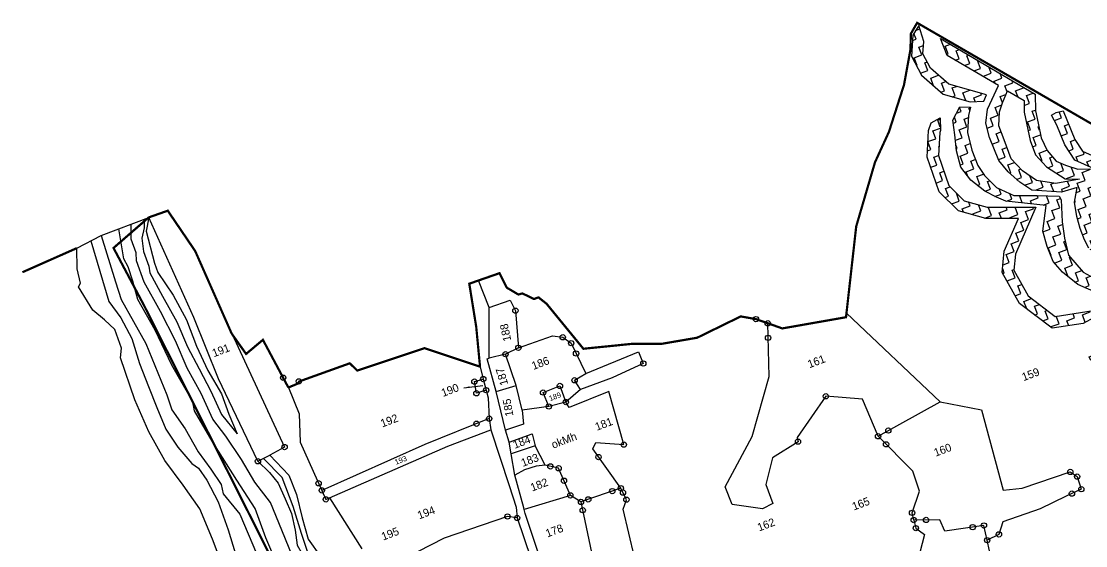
# Model space of a CAD drawing. Header units: metres. Extents: x -219 to 311408, y 87 to 1936973.
# Drawn here: x 307095 to 308345, y 1934244 to 1934860 of the extents above; entities that cross this region are included whole.
import ezdxf

# ---------------------------------------------------------------- set-up
doc = ezdxf.new("R2010")
doc.units = ezdxf.units.M
doc.header["$LTSCALE"] = 0.3
doc.header["$MEASUREMENT"] = 0
doc.linetypes.add('DASHDOT', pattern=[1, 0.5, -0.25, 0, -0.25])
doc.linetypes.add('DIVIDE', pattern=[1.25, 0.5, -0.25, 0, -0.25, 0, -0.25])
doc.layers.get('0').update_dxf_attribs({"linetype": 'CONTINUOUS'})
for name, color, linetype in [('LINE_WATER', 4, 'CONTINUOUS'), ('OFF', 1, 'CONTINUOUS'), ('POLY_HATCH', 12, 'CONTINUOUS'), ('POLY_PARCEL', 6, 'CONTINUOUS'), ('POLY_ROAD', 30, 'CONTINUOUS'), ('POLY_WATER', 4, 'CONTINUOUS'), ('SYM_ARROW', 1, 'CONTINUOUS'), ('SYM_STONE', 1, 'CONTINUOUS'), ('TEXT_MAPIN', 7, 'CONTINUOUS'), ('TEXT_PARCEL', 7, 'CONTINUOUS'), ('V_BOUND_LINE', 7, 'CONTINUOUS'), ('V_BOUND_STREAM_LINE', 7, 'DASHDOT'), ('V_DIVIDE_LINE', 7, 'DIVIDE')]:
    doc.layers.add(name, color=color, linetype=linetype)
doc.styles.add('TEXT_MAP', font='')
doc.styles.get('TEXT_MAP').set_extended_font_data('Kruti Dev 050')
doc.dimstyles.get("Standard").update_dxf_attribs({"dimtxt": 0.18, "dimasz": 0.18, "dimexe": 0.18, "dimexo": 0.0625, "dimgap": 0.09, "dimtad": 0, "dimtih": 1, "dimtoh": 1, "dimdec": 4, "dimzin": 0, "dimdsep": 46, "dimtxsty": 'Standard', "dimcen": 0.09, "dimadec": 0, "dimazin": 0, "dimtfac": 1, "dimtdec": 4, "dimtofl": 0, "dimtmove": 0, "dimatfit": 3, "dimfxl": 0, "dimtolj": 1, "dimtzin": 0, "dimarcsym": 0})
pattern_1 = [(0, (0, 0), (1.875, 1.875), [1.875, -1.875]), (90, (1.875, 0), (-1.875, 1.875), [1.875, -1.875])]

# ---------------------------------------------------------------- blocks, each defined once
blk = doc.blocks.new('STONE')
blk.add_circle((0, 0), 0.851)
blk = doc.blocks.new('TEXTARROW')
blk.add_leader([(0.04, -0.01), (8.68, -0.01)], dimstyle='Standard', override={"dimtxt": 2.5, "dimasz": 2.5, "dimexe": 1.25, "dimexo": 0.625, "dimgap": 0.625, "dimtad": 1, "dimtih": 0, "dimtoh": 0, "dimzin": 8, "dimcen": 2.5, "dimtofl": 1})
blk = doc.blocks.new('7')
at = {"layer": 'POLY_HATCH'}
h = blk.add_hatch(dxfattribs=at)
h.set_pattern_fill('ZIGZAG', color=256, scale=15, style=0)
h.set_pattern_definition(pattern_1)
h.paths.add_polyline_path([(310.82, 486.83), (313.9, 481.06), (318.96, 477.32), (321.88, 476.43), (322.95, 477.51), (315.86, 482.75), (313.27, 487.6), (312.84, 491.19), (313.99, 493.74), (314.2, 497.51), (312.2, 495.93), (310.25, 491.59)])
h = blk.add_hatch(dxfattribs=at)
h.set_pattern_fill('ZIGZAG', color=256, scale=15, style=0)
h.set_pattern_definition(pattern_1)
h.paths.add_polyline_path([(317.79, 493.05), (317.84, 488.94), (326.2, 478.54), (322.02, 474.44), (321.04, 472.49), (324.19, 472.49), (324.37, 472.87), (325.67, 474.57), (327.7, 476.68), (330.4, 473.32), (330.11, 472.49), (332.78, 472.49), (333.24, 473.82)])
h = blk.add_hatch(dxfattribs=at)
h.set_pattern_fill('ZIGZAG', color=256, scale=15, style=0)
h.set_pattern_definition(pattern_1)
h.paths.add_polyline_path([(317.55, 474.61), (318.6, 476.18), (316.38, 477.09), (313.9, 474.87), (313.33, 472.49), (316.61, 472.49)])
h.paths.add_polyline_path([(311.35, 476.33), (309.11, 476.03), (307.95, 474.63), (307.01, 472.49), (309.77, 472.49), (310.12, 473.29), (310.42, 473.65)])
h = blk.add_hatch(dxfattribs=at)
h.set_pattern_fill('ZIGZAG', color=256, scale=15, style=0)
h.set_pattern_definition(pattern_1)
h.paths.add_polyline_path([(358.83, 432.2), (361.07, 432.77), (367.11, 436.95), (371.32, 443.67), (372.29, 446.2), (373.75, 443.17), (371.66, 437.6), (369.44, 434.73), (366.44, 431.73), (361.74, 428.86), (362.52, 424.95), (362.78, 422.73), (362.91, 420.38), (362.52, 417.25), (360.56, 413.46), (357.03, 410.07), (352.6, 409.16), (347.76, 408.77), (343.2, 409.29), (339.93, 410.98), (337.06, 413.46), (334.45, 417.38), (333.53, 422.08), (330.92, 421.55), (330.53, 418.29), (332.23, 412.29), (337.06, 409.16), (341.76, 407.07), (341.93, 407.03), (358.69, 407.03), (360.56, 407.72), (363.43, 411.12), (365.13, 415.55), (365.65, 419.34), (365.65, 422.99), (371.66, 422.08), (374.27, 423.38), (377.53, 426.77), (378.97, 429.64), (380.82, 434.36), (378.05, 440.08), (376.36, 433.43), (375.57, 431.21), (372.96, 427.56), (368.66, 425.99), (366.17, 425.34), (364.22, 426.38), (367.09, 428.34), (369.7, 430.17), (372.83, 432.78), (374.53, 436.95), (376.68, 442.92), (372.76, 451.02), (371.59, 451.47), (369.05, 444.8), (365.24, 438.73), (360.01, 435.11), (354.29, 433.64), (354.68, 424.16), (352.67, 421.38), (349.35, 421.47), (346.86, 422.64), (345.88, 425), (346.56, 428.44), (347.79, 431.58), (344.41, 433.23), (342.4, 436.07), (340.82, 441.18), (341.62, 446.24), (343.75, 451.11), (340.77, 450.61), (339.18, 446.95), (338.23, 441), (340.11, 434.94), (342.72, 431.24), (344.59, 430.33), (344.13, 429.15), (343.25, 424.74), (344.91, 420.76), (348.75, 418.96), (353.94, 418.82), (357.24, 423.39), (356.98, 429.75), (358.47, 426.74), (359.09, 422.4), (357.41, 417.97), (355.01, 416.73), (352.44, 416.38), (347.48, 416.64), (344.02, 417.53), (341.1, 420.63), (340.3, 423.82), (340.74, 426.83), (337.2, 426.83), (338.53, 429.31), (343.94, 428.2), (344.13, 429.15), (344.59, 430.33), (342.72, 431.24), (339.68, 431.75), (337.28, 432.72), (335.95, 434.4), (335.51, 436.35), (335.15, 438.66), (335.15, 441.31), (335.51, 443.62), (336.22, 446.45), (337.9, 448.58), (340.77, 450.61), (341.09, 451.33), (340.84, 452.3), (339.75, 453.39), (336.25, 454.6), (334.03, 456.43), (332.33, 458), (331.29, 461), (331.03, 464.13), (331.57, 467.48), (332.01, 470.26), (332.78, 472.49), (330.11, 472.49), (329.55, 470.88), (328.51, 464.42), (328.54, 461), (329.85, 457.61), (332.85, 453.56), (335.86, 452.39), (330.5, 453.3), (326.72, 455.52), (324.5, 458.65), (323.06, 462.04), (323.06, 466.61), (323.06, 470), (324.19, 472.49), (321.04, 472.49), (320.58, 471.57), (320.19, 468.31), (320.32, 462.69), (321.36, 459.56), (323.06, 456.43), (324.89, 453.82), (331.03, 451.08), (334.68, 450.82), (332.98, 447.95), (332.33, 444.69), (332.07, 441.95), (332.07, 439.21), (332.33, 437.12), (333.51, 433.86), (334.68, 431.38), (336.77, 430.59), (333.9, 428.34), (331.68, 429.64), (329.2, 432.52), (327.5, 437.21), (328.02, 441.13), (328.81, 444.78), (330.37, 449.48), (330.24, 450.39), (325.54, 452.35), (320.71, 454.18), (317.71, 457.18), (316.14, 460.7), (315.49, 463.31), (315.47, 467.04), (315.99, 471.09), (316.61, 472.49), (313.33, 472.49), (313.12, 471.61), (312.2, 468.09), (311.81, 464.3), (312.85, 460.78), (314.94, 457.39), (316.9, 455.17), (318.6, 453.6), (326.72, 449.51), (323.98, 444.29), (323.72, 440.77), (323.72, 437.12), (324.89, 434.11), (327.11, 430.33), (330.9, 426.68), (331.16, 424.85), (328.24, 423.6), (319.84, 425.39), (315.76, 431.85), (314.78, 438.41), (316.39, 441.69), (324.39, 449.94), (314.2, 453.77), (309.88, 456.98), (307.85, 461.39), (308.04, 468.53), (309.77, 472.49), (307.01, 472.49), (305.52, 469.09), (305.31, 460.87), (307.86, 455.33), (312.98, 451.53), (319.89, 448.93), (314.29, 443.16), (312.17, 438.82), (313.33, 430.95), (318.27, 423.14), (325.13, 421.68), (330.74, 422.49), (333.13, 422.84), (335.88, 423.55), (337.3, 424.26), (337.57, 422.67), (338.19, 420.54), (339.43, 418.15), (341.91, 415.76), (344.83, 414.34), (350.77, 413.19), (355.83, 413.89), (359.37, 416.2), (360.88, 420.54), (361.15, 423.73), (360.97, 426.3), (360.44, 429.4)])
h.paths.add_polyline_path([(338.69, 458.02), (337.97, 461.08), (337.85, 468.02), (336.21, 468.23), (335.05, 468.04), (335.37, 465.53), (335.45, 460.76), (336.4, 456.74), (339.75, 453.39), (340.84, 452.3), (341.09, 451.33), (340.77, 450.61), (343.75, 451.11), (343.12, 453.6), (341.53, 455.18)], flags=17)
h.paths.add_polyline_path([(326.11, 415.42), (327.2, 419.61), (323.54, 415.61), (324.23, 409.35), (325.1, 407.03), (327.8, 407.03), (326.71, 409.94)], flags=17)
h.paths.add_polyline_path([(328.78, 404.4), (327.8, 407.03), (325.1, 407.03), (326.66, 402.86), (332.25, 398.41), (340.43, 395.68), (349.2, 394.4), (356.83, 396.16), (363.33, 397.63), (368.93, 402.32), (370.94, 407.03), (368.19, 407.03), (366.84, 403.87), (362.17, 399.96), (356.27, 398.63), (349.09, 396.97), (341.01, 398.15), (333.48, 400.66)])
at = {"layer": 'LINE_WATER'}
for points in [[(122.84, 517.86), (121.81, 503.66), (123.04, 499.27), (123.66, 494.05), (123.33, 488.18), (123.36, 482.6), (123.45, 477.55), (123.66, 472.26), (124.74, 467.5), (126.4, 462.97), (127.43, 461.42), (128.21, 458.3), (128.89, 452.84), (128.74, 446.09), (128.3, 438.94)], [(125.43, 518.16), (124.76, 507.26), (124.58, 503.11), (126.25, 491.86), (126.57, 479.45), (126.48, 475.86), (127.74, 470.81), (128.65, 464.94), (129.96, 460.23), (130.93, 456.23), (130.6, 454.1), (132.45, 448.52), (132.86, 438.88)], [(136.39, 434.77), (136.07, 441.4), (136.16, 448.49), (134.55, 455.88), (132.42, 466.08), (131.16, 473.81), (131.48, 475.89), (129.99, 485.26), (129.26, 494), (128.06, 501.79), (128.44, 506.09), (128.65, 509.45), (128.33, 511.46), (129.64, 518.16)], [(140.17, 435.61), (139.96, 443.58), (139.82, 448.52), (138.15, 454.04), (137.13, 459.85), (135.7, 466.01), (134.38, 470.65), (133.94, 476.93), (132.98, 483.39), (132.72, 490.13), (131.87, 497.46), (130.79, 504.91), (130.82, 510.08), (131.43, 511.75), (131.46, 515.05), (132.6, 518.16)], [(135.76, 518.16), (135.05, 516.36), (133.77, 514.43), (133.04, 511.48), (133.01, 507.95), (132.69, 506.46), (133.53, 500.53), (134.5, 494.02), (134.76, 487.86), (135.49, 482.34), (136.16, 476.7), (136.54, 470.89), (138.3, 465.59)], [(136.86, 518.22), (135.25, 515.54), (134.46, 508.14), (134.44, 505.9), (135.81, 499.92), (136.66, 493.63), (136.68, 487.3), (137.14, 481.27), (138.21, 475.29), (138.1, 470.39), (138.3, 465.59)], [(140.49, 458.19), (142.01, 454.91), (143, 451.99), (143.27, 448.11), (143.41, 444.51), (142.86, 440.69), (142.07, 437.39), (142.8, 432.98)], [(152.2, 379.82), (151.79, 387.48), (151.68, 392.83), (150.68, 397.64), (149.19, 402.45), (148.19, 407.18), (148.02, 412.82), (149.24, 418.08), (148.96, 422.39), (147.55, 426.33), (144.77, 430.8), (143.74, 434.29), (143.91, 439.55), (144.34, 445.86), (144.32, 452.86), (141.86, 458.33)]]:
    blk.add_lwpolyline(points, dxfattribs=at)
at = {"layer": 'OFF'}
blk.add_lwpolyline([(200.61, 434.56), (200.06, 439.44)], dxfattribs=at)
at = {"layer": 'POLY_HATCH'}
for points in [[(314.2, 497.51), (312.2, 495.93), (310.25, 491.59), (310.82, 486.83), (313.9, 481.06), (318.96, 477.32), (321.88, 476.43), (322.95, 477.51), (315.86, 482.75), (313.27, 487.6), (312.84, 491.19), (313.99, 493.74)], [(327.7, 476.68), (330.4, 473.32), (329.55, 470.88), (328.51, 464.42), (328.54, 461), (329.85, 457.61), (332.85, 453.56), (335.86, 452.39), (330.5, 453.3), (326.72, 455.52), (324.5, 458.65), (323.06, 462.04), (323.06, 466.61), (323.06, 470), (324.37, 472.87), (325.67, 474.57)]]:
    blk.add_lwpolyline(points, close=True, dxfattribs=at)
for points in [[(339.75, 453.39), (336.4, 456.74), (335.45, 460.76), (335.37, 465.53), (335.05, 468.04), (336.21, 468.23), (337.85, 468.02), (337.97, 461.08), (338.69, 458.02), (341.53, 455.18)], [(330.74, 422.49), (325.13, 421.68), (318.27, 423.14), (313.33, 430.95), (312.17, 438.82), (314.29, 443.16), (319.89, 448.93), (312.98, 451.53), (307.86, 455.33), (305.31, 460.87), (305.52, 469.09), (307.95, 474.63), (309.11, 476.03), (311.35, 476.33), (310.42, 473.65), (310.12, 473.29), (308.04, 468.53), (307.85, 461.39), (309.88, 456.98), (314.2, 453.77), (324.39, 449.94), (316.39, 441.69), (314.78, 438.41), (315.76, 431.85), (319.84, 425.39), (328.24, 423.6)], [(330.9, 426.68), (327.11, 430.33), (324.89, 434.11), (323.72, 437.12), (323.72, 440.77), (323.98, 444.29), (326.72, 449.51), (318.6, 453.6), (316.9, 455.17), (314.94, 457.39), (312.85, 460.78), (311.81, 464.3), (312.2, 468.09), (313.12, 471.61), (313.9, 474.87), (316.38, 477.09), (318.6, 476.18), (317.55, 474.61), (315.99, 471.09), (315.47, 467.04), (315.49, 463.31), (316.14, 460.7), (317.71, 457.18), (320.71, 454.18), (325.54, 452.35), (330.24, 450.39), (330.37, 449.48), (328.81, 444.78), (328.02, 441.13), (327.5, 437.21), (329.2, 432.52), (331.68, 429.64)], [(332.33, 437.12), (332.07, 439.21), (332.07, 441.95), (332.33, 444.69), (332.98, 447.95), (334.68, 450.82), (331.03, 451.08), (324.89, 453.82), (323.06, 456.43), (321.36, 459.56), (320.32, 462.69), (320.19, 468.31), (320.58, 471.57), (322.02, 474.44), (326.2, 478.54), (317.84, 488.94), (317.79, 493.05), (333.24, 473.82), (332.01, 470.26), (331.57, 467.48), (331.03, 464.13), (331.29, 461), (332.33, 458), (334.03, 456.43), (336.25, 454.6), (339.75, 453.39)]]:
    blk.add_lwpolyline(points, dxfattribs=at)
at = {"layer": 'POLY_PARCEL'}
for points in [[(145.1, 487.15), (147.22, 459.07), (143.45, 458.5)], [(201.37, 472.18), (206.36, 472.13), (206.64, 469.46), (204.32, 461.41)], [(152.75, 471.3), (152.93, 464.91), (150.91, 458.88), (151.62, 446.97)], [(201.09, 461.08), (197.37, 461.57)], [(200.9, 453.64), (201.09, 461.08)], [(204.32, 461.41), (201.09, 461.08)], [(204.32, 461.41), (212.43, 461.21), (214.5, 460.1), (215.81, 458.18), (216.45, 450.63)], [(194.18, 455.04), (191.87, 455.17), (192.38, 457.78), (194.45, 457.61)], [(196.2, 453.96), (200.9, 453.64)], [(200.2, 447.99), (200.9, 453.64)], [(214.11, 447.68), (213.58, 450.11), (216.45, 450.63)], [(216.45, 450.63), (229.29, 451.05), (229.38, 448.18), (221.71, 447.65), (214.11, 447.68)], [(192.56, 448.81), (176.95, 448.45), (151.62, 446.97)], [(200.2, 447.99), (199.33, 444.9), (195.11, 445.09)], [(206.08, 446.62), (200.2, 447.99)], [(206.08, 446.62), (205.97, 450.02), (210.04, 450.08), (210.01, 446.2)], [(151.62, 446.97), (151.74, 444.77), (152.63, 444.84)], [(152.63, 444.84), (181.66, 446.25), (191.98, 446.3)], [(210.01, 446.2), (206.08, 446.62)], [(214.11, 447.68), (210.01, 446.2)], [(214.75, 423.7), (211.93, 434.2), (213.07, 435.29), (218.84, 432.64), (219.87, 445.04), (210.26, 444.84), (210.01, 446.2)], [(273.01, 414.22), (272.65, 423.25), (265.18, 426.78), (255.89, 420.36), (255.73, 419.43), (249.05, 418.05), (245.53, 412.95), (245.51, 408.4), (242.95, 408.11), (236.9, 411.39), (236.79, 415.72), (246.49, 424.14), (254.82, 435.45), (258.77, 446.77)], [(152.63, 444.84), (155.44, 431.51)], [(194.91, 442.25), (200.39, 442.17), (200.06, 439.44)], [(276.15, 442.67), (288.83, 416.51)], [(200.06, 439.44), (194.4, 439.6)], [(200.61, 434.56), (198.66, 435.06), (195.93, 435.23), (193.48, 434.86)], [(203.54, 426.2), (203.23, 432.83), (200.61, 434.56)], [(190.54, 425.67), (188.63, 426.73), (173.57, 427.21), (156.76, 425.26)], [(203.54, 426.2), (192.7, 426.87)], [(205.26, 423.97), (203.22, 411.05), (202.71, 402.06), (202.23, 402.24)], [(205.26, 423.97), (203.54, 426.2)], [(214.75, 423.7), (205.26, 423.97)], [(209.98, 391.6), (213.52, 419.08), (215, 420.84), (214.75, 423.7)], [(273.01, 414.22), (288.83, 416.51)], [(288.83, 416.51), (296.89, 411.57), (295.08, 392.96), (299.25, 391.83), (310.65, 391.44), (311.71, 389.92), (311.59, 386.92), (307.88, 386.64), (301.36, 386.06), (292.5, 386.25), (290.67, 383.95), (287.72, 383.67)], [(273.86, 393.73), (274.08, 395.38), (277.36, 399.36), (277.55, 404.08), (273.01, 414.22)], [(273.86, 393.73), (273.66, 391.87), (274.97, 389.84), (264.94, 375.63), (264.02, 370.37), (261.71, 368.45), (276.09, 358.37)], [(287.72, 383.67), (288.21, 387.02), (279.54, 388.89), (279.4, 391.7), (273.86, 393.73)], [(285.26, 366.64), (287.72, 383.67)]]:
    blk.add_lwpolyline(points, dxfattribs=at)
at = {"layer": 'POLY_ROAD'}
for points in [[(201.37, 472.18), (201.24, 478.75)], [(197.37, 461.57), (201.37, 472.18)], [(194.75, 460.47), (194.45, 457.61)], [(196.2, 453.96), (196.9, 461.59), (197.37, 461.57)], [(194.45, 457.61), (194.18, 455.04)], [(194.18, 455.04), (193.99, 453.26), (192.56, 448.81)], [(195.11, 445.09), (196.2, 453.96)], [(192.56, 448.81), (191.98, 446.3)], [(191.98, 446.3), (191.42, 433.11), (191.18, 427.99), (190.54, 425.67)], [(194.91, 442.25), (195.11, 445.09)], [(194.4, 439.6), (194.91, 442.25)], [(193.48, 434.86), (194.4, 439.6)], [(192.7, 426.87), (192.75, 427.23), (193.48, 434.86)], [(192.03, 412.25), (192.56, 425.99), (192.7, 426.87)], [(190.54, 425.67), (190.21, 416.15)]]:
    blk.add_lwpolyline(points, dxfattribs=at)
at = {"layer": 'POLY_WATER'}
for points in [[(124.77, 437.1), (124.74, 445.42), (124.46, 452.81), (122.86, 459.08), (120.96, 465.71), (119.87, 473.04), (119.46, 480.93), (119.75, 490.93), (120.77, 492.83), (120.81, 497.29), (119.4, 500.13), (117.75, 503.09), (116.59, 509.16), (117.31, 509.76), (117.72, 513.03), (119.31, 517.46)], [(119.31, 517.46), (125.43, 518.16), (136.86, 518.22)], [(140.49, 458.19), (138.77, 478.69), (138.4, 493.56), (136.86, 518.22)], [(140.49, 458.19), (143.45, 458.5)], [(143.45, 458.5), (145.85, 452.79), (145.94, 448.16), (145.28, 442.78), (144.87, 437.77), (146.1, 433.15), (147.77, 429.46), (149.75, 426.28), (150.35, 422.66), (150.57, 417.47), (150.29, 411.45), (150.07, 404.87), (151.68, 399.43), (153.09, 395.49), (153.5, 390.11), (153.07, 386.71)]]:
    blk.add_lwpolyline(points, dxfattribs=at)
at = {"layer": 'V_BOUND_LINE', "const_width": 0.5}
for points in [[(145.1, 487.15), (143.98, 507.43), (141.41, 518.12), (136.86, 518.22)], [(343.71, 461.92), (314.08, 498.19), (311.9, 496.39), (310.55, 493.08), (306.4, 486.18), (299.5, 477.48), (294.14, 472.17), (285.09, 460.16), (276.15, 442.67)], [(152.75, 471.3), (151.18, 483.37), (146.52, 481.73), (145.1, 487.15)], [(201.24, 478.75), (199.08, 478.8), (197.11, 469.15), (194.75, 460.47)], [(258.77, 446.77), (256.62, 448.58), (253.62, 450.36), (242.76, 449.33), (234.66, 450.89), (228.42, 453.25), (217.93, 456.04), (213.76, 468.43), (212.57, 470.42), (211.48, 470.45), (209.49, 472.54), (208.56, 472.62), (206.67, 474.98), (206.27, 478.62), (201.24, 478.75)], [(194.75, 460.47), (184.53, 468.78), (168.62, 469.39), (167.59, 471.53), (155.51, 471.72), (155.06, 471.38), (152.75, 471.3)], [(276.15, 442.67), (275.72, 441.83), (261.42, 444.53), (258.77, 446.77)]]:
    blk.add_lwpolyline(points, dxfattribs=at)
at = {"layer": 'V_BOUND_STREAM_LINE', "ltscale": 10, "const_width": 0.5}
blk.add_lwpolyline([(127.1, 273.87), (142.48, 372.31), (128.9, 499.95), (127.03, 514.58), (136.86, 518.22)], dxfattribs=at)
at = {"layer": 'V_DIVIDE_LINE', "ltscale": 10, "const_width": 0.5}
blk.add_lwpolyline([(105.93, 516.7), (119.31, 517.46)], dxfattribs=at)
at = {"layer": 'SYM_ARROW', "xscale": 0.5, "yscale": 0.5, "zscale": 0.5, "rotation": 347.1403125836691}
blk.add_blockref('TEXTARROW', (189.66, 457.28), dxfattribs=at)
at = {"layer": 'SYM_STONE', "xscale": 0.7, "yscale": 0.7, "zscale": 0.7}
for p in [(152.43, 473.77), (155.44, 471.78), (206.64, 469.46), (201.09, 461.08), (204.32, 461.41), (214.5, 460.1), (140.49, 458.19), (147.22, 459.07), (192.38, 457.78), (194.45, 457.61), (215.81, 458.18), (191.87, 455.17), (194.18, 455.04), (216.02, 455.62), (205.97, 450.02), (210.04, 450.08), (213.58, 450.11), (151.51, 448.74), (189.48, 448.74), (192.56, 448.81), (229.38, 448.18), (256.62, 448.58), (151.62, 446.97), (206.08, 446.62), (210.01, 446.2), (258.77, 446.77), (151.74, 444.77), (257.68, 443.67), (201.64, 433.88), (203.23, 432.83), (212.51, 432.04), (218.84, 432.64), (203.37, 429.79), (188.63, 426.73), (203.54, 426.2), (265.18, 426.78), (190.54, 425.67), (205.26, 423.97), (206.99, 423.92), (212.71, 423.76), (214.75, 423.7), (214.75, 423.7), (204.96, 422.09), (214.84, 422.6), (215, 420.84), (255.73, 419.43), (273.01, 414.22), (275.63, 414.6), (274.06, 411.88), (274.08, 395.38), (273.86, 393.73), (276.47, 392.78), (273.66, 391.87), (310.65, 391.44), (311.71, 389.92), (285.71, 387.56), (288.21, 387.02), (309.26, 386.74), (311.59, 386.92), (287.72, 383.67), (290.67, 383.95)]:
    blk.add_blockref('STONE', p, dxfattribs=at)
at = {"layer": 'TEXT_MAPIN', "style": 'TEXT_MAP'}
blk.add_text('okMh', height=1.8, dxfattribs=at).set_placement((203.64, 437.37))
at = {"layer": 'TEXT_PARCEL', "style": 'TEXT_MAP'}
for s, height, p in [('191', 1.8, (139.48, 483.59)), ('190', 1.8, (184.56, 457.03)), ('192', 1.8, (169.35, 455.42)), ('186', 1.8, (205.73, 455.53)), ('189', 1.2, (206.78, 447.63)), ('193', 1.2, (169.24, 446.48)), ('184', 1.8, (195.53, 440.41)), ('181', 1.8, (214.24, 437.68)), ('183', 1.8, (195.81, 435.96)), ('194', 1.8, (169.81, 433.12)), ('161', 1.8, (263.97, 433.98)), ('195', 1.8, (160.54, 431.52)), ('182', 1.8, (195.81, 430.02)), ('178', 1.8, (195.35, 419.14)), ('159', 1.8, (308.03, 414.25)), ('160', 1.8, (283.51, 405.32)), ('162', 1.8, (240.41, 403.59)), ('165', 1.8, (262.02, 400.48))]:
    blk.add_text(s, height=height, dxfattribs=at).set_placement(p)
for s, rotation, p in [('188', 81.6681, (203.43, 463.51)), ('187', 85.7076, (199.31, 454.55)), ('185', 79.0378, (197.89, 447.48))]:
    blk.add_text(s, height=1.8, rotation=rotation, dxfattribs=at).set_placement(p)

msp = doc.modelspace()

# ---------------------------------------------------------------- block references
at = {"xscale": 5.22030005190954, "yscale": 5.22030005190954, "zscale": 5.22030005190954, "rotation": 20.6667085191896}
msp.add_blockref('7', (307530.7, 1931846.3), dxfattribs=at)

doc.saveas('drawing.dxf')
